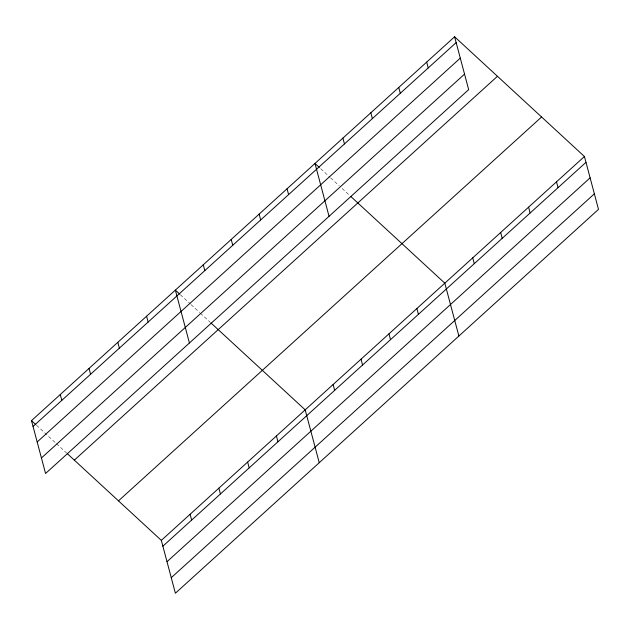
<?xml version="1.0" encoding="UTF-8"?>
<svg xmlns="http://www.w3.org/2000/svg" width="630" height="630" viewBox="0 0 630 630"><rect width="100%" height="100%" fill="white"/><g stroke="black" fill="none" stroke-linecap="round" stroke-linejoin="round"><path stroke-width="0.47" stroke-dasharray="3.15 2.36" d="M320.694 168.714L329.978 177.274M330.695 177.936L339.263 185.842M342.114 188.472L349.973 195.717M180.353 294.73L190.355 303.951M191.063 304.613L199.631 312.511M200.348 313.173L210.341 322.387M36.501 425.25L55.779 443.024M56.495 443.685L66.489 452.907"/><path stroke-width="0.94" d="M454.608 36.776L468.673 89.633L45.565 473.5L31.5 420.635L454.608 36.776L584.435 156.5L598.5 209.365L175.392 593.224L161.327 540.367L67.205 453.561M33.051 426.455L456.159 42.596M37.178 441.984L460.286 58.117M41.438 457.978L464.546 74.112M74.34 460.144L497.448 76.285M118.479 500.858L541.595 116.991M161.327 540.367L584.435 156.5M162.871 546.186L585.987 162.32M167.005 561.708L590.113 177.841M171.258 577.702L594.366 193.835M319.268 167.399L314.984 163.446L329.049 216.31M350.682 196.371L444.812 283.177L458.876 336.034M179.644 294.076L175.361 290.123L189.425 342.988M211.058 323.048L305.18 409.847L319.245 462.711M31.5 420.635L35.784 424.588M556.51 181.834L558.054 187.653M528.586 207.168L530.129 212.987M500.661 232.509L502.204 238.329M426.683 62.11L428.235 67.93M472.736 257.843L474.28 263.663M398.759 87.444L400.31 93.264M370.834 112.778L372.385 118.597M416.887 308.511L418.43 314.331M342.909 138.112L344.46 143.931M388.962 333.845L390.505 339.664M361.029 359.179L362.581 364.998M287.059 188.787L288.603 194.607M333.105 384.513L334.656 390.332M259.135 214.121L260.678 219.941M231.21 239.455L232.754 245.275M276.412 435.952L277.956 441.772M203.285 264.789L204.829 270.609M247.637 462.058L249.189 467.877M218.87 488.155L220.413 493.975M146.585 316.228L148.137 322.048M190.095 514.261L191.646 520.081M117.818 342.326L119.361 348.146M89.043 368.432L90.594 374.252M60.275 394.537L61.819 400.357"/></g></svg>
